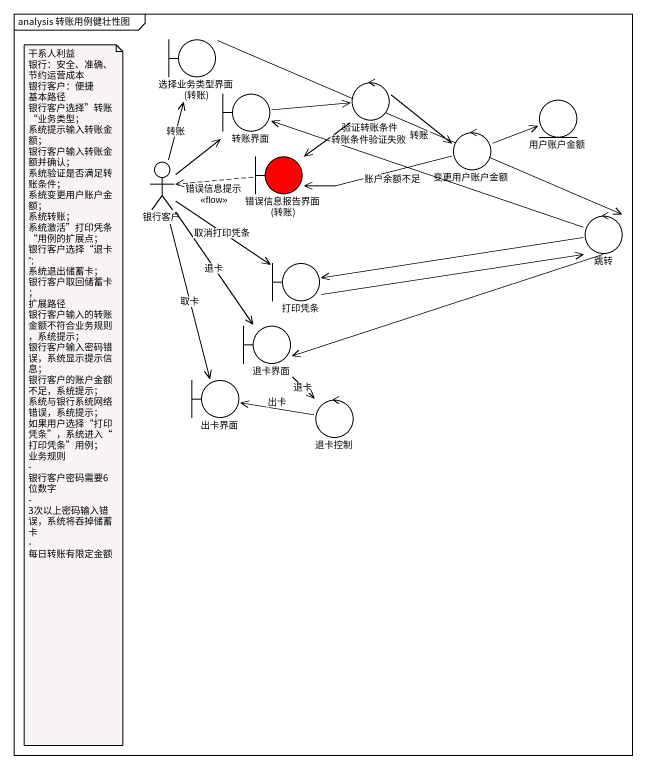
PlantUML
@startuml
mainframe analysis 转账用例健壮性图
boundary "选择业务类型界面(转账)" as 选择业务类型界面_转账
boundary 转账界面
control 验证转账条件
entity 用户账户金额
control 变更用户账户金额
actor 银行客户
boundary "错误信息报告界面(转账)" as 错误信息报告界面_转账 #FF0000
control 跳转
boundary 打印凭条
boundary 退卡界面
boundary 出卡界面
control 退卡控制
选择业务类型界面_转账 -right-> 跳转 : 转账
转账界面 -right-> 验证转账条件
验证转账条件 -right-> 变更用户账户金额
验证转账条件 --> 错误信息报告界面_转账 : 转账条件验证失败
变更用户账户金额 -right-> 用户账户金额
变更用户账户金额 -left-> 错误信息报告界面_转账 : 账户余额不足
银行客户 -up-> 选择业务类型界面_转账 : 转账
银行客户 -up-> 转账界面
银行客户 --> 打印凭条 : 取消打印凭条
银行客户 --> 退卡界面 : 退卡
银行客户 --> 出卡界面 : 取卡
错误信息报告界面_转账 .left.> 银行客户 : 错误信息提示\n<<flow>>
跳转 -left-> 转账界面
跳转 -left-> 打印凭条
跳转 -left-> 退卡界面
打印凭条 -right-> 跳转
退卡界面 --> 退卡控制 : 退卡
退卡控制 -left-> 出卡界面 : 出卡
note as N1
  干系人利益
  银行：安全、准确、节约运营成本
  银行客户：便捷
  基本路径
  银行客户选择”转账“业务类型；
  系统提示输入转账金额；
  银行客户输入转账金额并确认；
  系统验证是否满足转账条件；
  系统变更用户账户金额；
  系统转账；
  系统激活”打印凭条“用例的扩展点；
  银行客户选择“退卡”;
  系统退出储蓄卡；
  银行客户取回储蓄卡；
  扩展路径
  银行客户输入的转账金额不符合业务规则，系统提示；
  银行客户输入密码错误，系统显示提示信息；
  银行客户的账户金额不足，系统提示；
  系统与银行系统网络错误，系统提示；
  如果用户选择“打印凭条”，系统进入“打印凭条”用例；
  业务规则
  - 银行客户密码需要6位数字
  - 3次以上密码输入错误，系统将吞掉储蓄卡
  - 每日转账有限定金额
end note
@enduml
